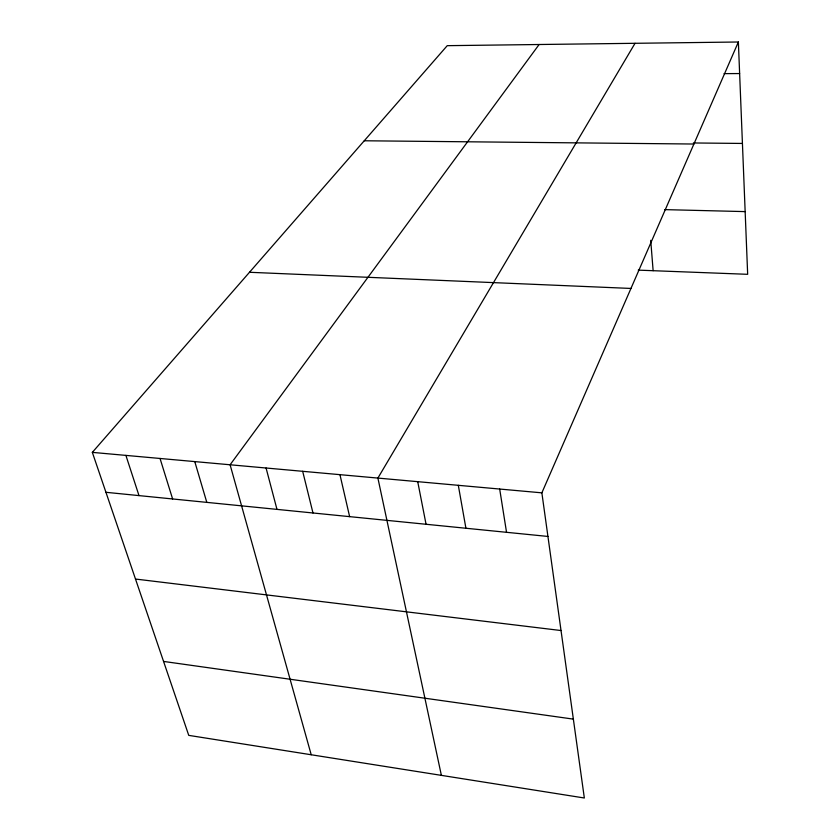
<?xml version="1.0" encoding="UTF-8"?>
<svg xmlns="http://www.w3.org/2000/svg" width="840" height="840" viewBox="0 0 840 840"><rect width="100%" height="100%" fill="white"/><g stroke="black" fill="none" stroke-linecap="round" stroke-linejoin="round"><path stroke-width="1.26" d="M541.863 492.839L738.371 42L447.248 45.665L92.337 452.372L188.748 735.368L584.336 798L541.863 492.839L92.337 452.372M635.04 43.302L377.895 478.076L441.378 775.362M539.123 44.51L230.097 464.772L311.209 754.75M724.049 73.636L739.63 73.552M693.378 142.968L742.424 143.441M364.245 140.774L693.903 144.028M664.555 209.622L745.154 211.607M638.232 270.133L747.663 274.312L738.371 42M249.501 272.276L630.956 288.445M105.945 492.303L547.932 536.445M135.492 579.044L561.025 630.536M163.559 661.426L573.363 719.124M125.895 455.395L138.999 495.6M160.03 458.462L172.62 498.96M194.765 461.591L206.808 502.373M266.07 468.017L276.98 509.387M302.673 471.303L312.984 512.978M339.948 474.663L349.629 516.642M417.721 481.667L426.058 524.276M458.315 485.32L465.917 528.255M499.685 489.048L506.541 532.308M650.716 240.314L653.131 270.701"/></g></svg>
